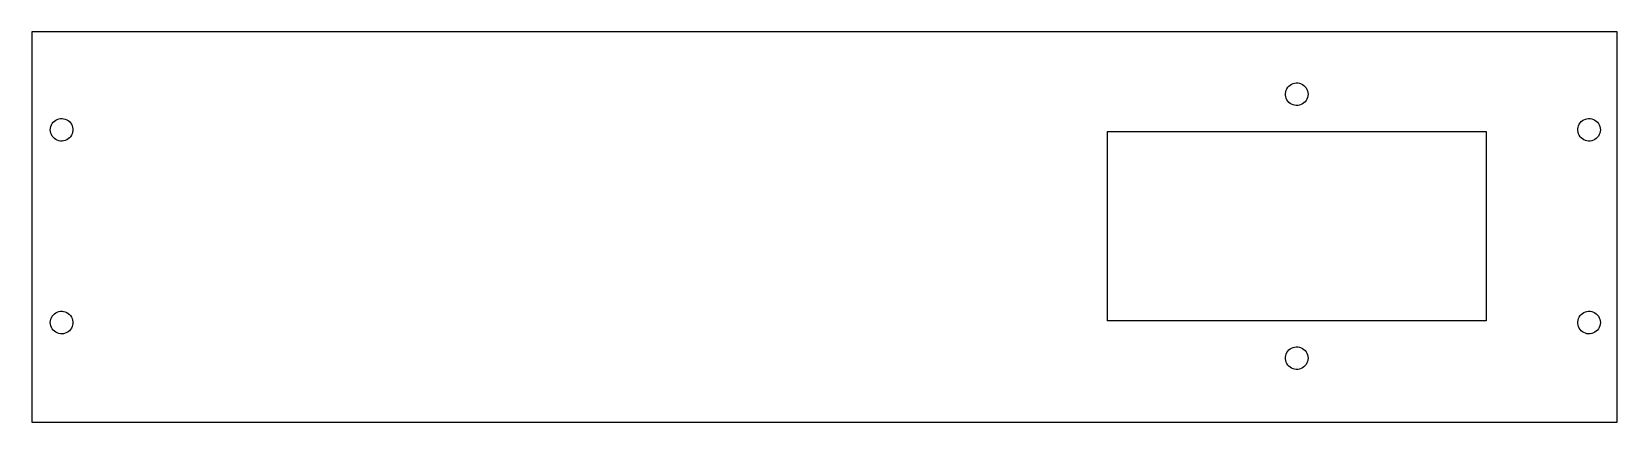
# Model space of a CAD drawing. Header units: metres. Extents: x 0 to 239, y 0 to 59.
import ezdxf

# ---------------------------------------------------------------- set-up
doc = ezdxf.new("R2010")
doc.units = ezdxf.units.M

msp = doc.modelspace()

# ---------------------------------------------------------------- linework, layer by layer
for p, q in [((238.65, 58.75), (0, 58.75)), ((0, 58.75), (0, 0)), ((238.65, 0), (238.65, 58.75)), ((188.812, 49.9573), (188.918, 50.182)), ((188.918, 50.182), (189.054, 50.389)), ((189.054, 50.389), (189.22, 50.5738)), ((189.22, 50.5738), (189.411, 50.7326)), ((189.411, 50.7326), (189.623, 50.8619)), ((189.623, 50.8619), (189.851, 50.9589)), ((189.851, 50.9589), (190.091, 51.0217)), ((190.091, 51.0217), (190.338, 51.0489)), ((190.338, 51.0489), (190.586, 51.0398)), ((190.586, 51.0398), (190.83, 50.9947)), ((190.83, 50.9947), (191.065, 50.9146)), ((191.065, 50.9146), (191.286, 50.8011)), ((191.286, 50.8011), (191.487, 50.6567)), ((191.487, 50.6567), (191.666, 50.4844)), ((191.666, 50.4844), (191.818, 50.288)), ((191.818, 50.288), (191.939, 50.0716)), ((188.705, 49.4741), (188.741, 49.7196)), ((188.705, 49.2259), (188.705, 49.4741)), ((188.741, 48.9804), (188.705, 49.2259)), ((188.741, 49.7196), (188.812, 49.9573)), ((188.812, 48.7427), (188.741, 48.9804)), ((188.918, 48.518), (188.812, 48.7427)), ((189.054, 48.311), (188.918, 48.518)), ((189.22, 48.1262), (189.054, 48.311)), ((189.411, 47.9674), (189.22, 48.1262)), ((189.623, 47.8381), (189.411, 47.9674)), ((189.851, 47.741), (189.623, 47.8381)), ((190.091, 47.6783), (189.851, 47.741)), ((191.065, 47.7854), (190.83, 47.7053)), ((191.286, 47.8989), (191.065, 47.7854)), ((191.487, 48.0433), (191.286, 47.8989)), ((191.666, 48.2155), (191.487, 48.0433)), ((191.818, 48.412), (191.666, 48.2155)), ((191.939, 48.6284), (191.818, 48.412)), ((191.939, 50.0716), (192.028, 49.8398)), ((192.028, 48.8602), (191.939, 48.6284)), ((192.028, 49.8398), (192.082, 49.5975)), ((192.082, 49.1025), (192.028, 48.8602)), ((192.082, 49.5975), (192.1, 49.35)), ((192.1, 49.35), (192.082, 49.1025)), ((3.41255, 45.3067), (3.6144, 45.4511)), ((3.6144, 45.4511), (3.83511, 45.5646)), ((3.83511, 45.5646), (4.07001, 45.6447)), ((4.07001, 45.6447), (4.31406, 45.6898)), ((4.31406, 45.6898), (4.56209, 45.6989)), ((4.56209, 45.6989), (4.80878, 45.6717)), ((4.80878, 45.6717), (5.04889, 45.6089)), ((5.04889, 45.6089), (5.2773, 45.5119)), ((5.2773, 45.5119), (5.48915, 45.3826)), ((5.48915, 45.3826), (5.67992, 45.2238)), ((190.338, 47.6511), (190.091, 47.6783)), ((190.586, 47.6602), (190.338, 47.6511)), ((190.83, 47.7053), (190.586, 47.6602)), ((233.22, 45.2238), (233.411, 45.3826)), ((233.411, 45.3826), (233.623, 45.5119)), ((233.623, 45.5119), (233.851, 45.6089)), ((233.851, 45.6089), (234.091, 45.6717)), ((234.091, 45.6717), (234.338, 45.6989)), ((234.338, 45.6989), (234.586, 45.6898)), ((234.586, 45.6898), (234.83, 45.6447)), ((234.83, 45.6447), (235.065, 45.5646)), ((235.065, 45.5646), (235.286, 45.4511)), ((235.286, 45.4511), (235.487, 45.3067)), ((2.79999, 44), (2.81812, 44.2475)), ((2.81812, 43.7525), (2.79999, 44)), ((2.81812, 44.2475), (2.87207, 44.4898)), ((2.87207, 43.5102), (2.81812, 43.7525)), ((2.87207, 44.4898), (2.96072, 44.7216)), ((2.96072, 43.2784), (2.87207, 43.5102)), ((2.96072, 44.7216), (3.0822, 44.938)), ((3.0822, 43.062), (2.96072, 43.2784)), ((3.0822, 44.938), (3.23389, 45.1344)), ((3.23389, 42.8656), (3.0822, 43.062)), ((3.23389, 45.1344), (3.41255, 45.3067)), ((5.67992, 45.2238), (5.84554, 45.039)), ((5.84554, 42.961), (5.67992, 42.7762)), ((5.84554, 45.039), (5.98248, 44.832)), ((5.98248, 43.168), (5.84554, 42.961)), ((5.98248, 44.832), (6.08781, 44.6073)), ((6.08781, 43.3927), (5.98248, 43.168)), ((6.08781, 44.6073), (6.15932, 44.3696)), ((6.15932, 43.6304), (6.08781, 43.3927)), ((6.15932, 44.3696), (6.19547, 44.1241)), ((6.19547, 43.8759), (6.15932, 43.6304)), ((6.19547, 44.1241), (6.19547, 43.8759)), ((161.9, 15.25), (161.9, 43.75)), ((161.9, 43.75), (218.9, 43.75)), ((218.9, 43.75), (218.9, 15.25)), ((232.705, 44.1241), (232.741, 44.3696)), ((232.705, 43.8759), (232.705, 44.1241)), ((232.741, 43.6304), (232.705, 43.8759)), ((232.741, 44.3696), (232.812, 44.6073)), ((232.812, 43.3927), (232.741, 43.6304)), ((232.812, 44.6073), (232.918, 44.832)), ((232.918, 43.168), (232.812, 43.3927)), ((232.918, 44.832), (233.054, 45.039)), ((233.054, 42.961), (232.918, 43.168)), ((233.054, 45.039), (233.22, 45.2238)), ((233.22, 42.7762), (233.054, 42.961)), ((235.487, 45.3067), (235.666, 45.1344)), ((235.666, 45.1344), (235.818, 44.938)), ((235.818, 43.062), (235.666, 42.8656)), ((235.818, 44.938), (235.939, 44.7216)), ((235.939, 43.2784), (235.818, 43.062)), ((235.939, 44.7216), (236.028, 44.4898)), ((236.028, 43.5102), (235.939, 43.2784)), ((236.028, 44.4898), (236.082, 44.2475)), ((236.082, 43.7525), (236.028, 43.5102)), ((236.082, 44.2475), (236.1, 44)), ((236.1, 44), (236.082, 43.7525)), ((3.41255, 42.6933), (3.23389, 42.8656)), ((3.6144, 42.5489), (3.41255, 42.6933)), ((3.83511, 42.4354), (3.6144, 42.5489)), ((4.07001, 42.3553), (3.83511, 42.4354)), ((4.31406, 42.3102), (4.07001, 42.3553)), ((4.56209, 42.3011), (4.31406, 42.3102)), ((4.80878, 42.3283), (4.56209, 42.3011)), ((5.04889, 42.3911), (4.80878, 42.3283)), ((5.2773, 42.4881), (5.04889, 42.3911)), ((5.48915, 42.6174), (5.2773, 42.4881)), ((5.67992, 42.7762), (5.48915, 42.6174)), ((233.411, 42.6174), (233.22, 42.7762)), ((233.623, 42.4881), (233.411, 42.6174)), ((233.851, 42.3911), (233.623, 42.4881)), ((234.091, 42.3283), (233.851, 42.3911)), ((234.338, 42.3011), (234.091, 42.3283)), ((234.586, 42.3102), (234.338, 42.3011)), ((234.83, 42.3553), (234.586, 42.3102)), ((235.065, 42.4354), (234.83, 42.3553)), ((235.286, 42.5489), (235.065, 42.4354)), ((235.487, 42.6933), (235.286, 42.5489)), ((235.666, 42.8656), (235.487, 42.6933)), ((2.79999, 15), (2.81812, 15.2475)), ((2.81812, 14.7525), (2.79999, 15)), ((2.81812, 15.2475), (2.87207, 15.4898)), ((2.87207, 14.5102), (2.81812, 14.7525)), ((2.87207, 15.4898), (2.96072, 15.7216)), ((2.96072, 14.2784), (2.87207, 14.5102)), ((2.96072, 15.7216), (3.0822, 15.938)), ((3.0822, 15.938), (3.23389, 16.1344)), ((3.23389, 16.1344), (3.41255, 16.3067)), ((3.41255, 16.3067), (3.6144, 16.4511)), ((3.6144, 16.4511), (3.83511, 16.5646)), ((3.83511, 16.5646), (4.07001, 16.6447)), ((4.07001, 16.6447), (4.31406, 16.6898)), ((4.31406, 16.6898), (4.56209, 16.6989)), ((4.56209, 16.6989), (4.80878, 16.6717)), ((4.80878, 16.6717), (5.04889, 16.6089)), ((5.04889, 16.6089), (5.2773, 16.5119)), ((5.2773, 16.5119), (5.48915, 16.3826)), ((5.48915, 16.3826), (5.67992, 16.2238)), ((5.67992, 16.2238), (5.84554, 16.039)), ((5.84554, 16.039), (5.98248, 15.832)), ((5.98248, 15.832), (6.08781, 15.6073)), ((6.08781, 14.3927), (5.98248, 14.168)), ((6.08781, 15.6073), (6.15932, 15.3696)), ((6.15932, 14.6304), (6.08781, 14.3927)), ((6.15932, 15.3696), (6.19547, 15.1241)), ((6.19547, 14.8759), (6.15932, 14.6304)), ((6.19547, 15.1241), (6.19547, 14.8759)), ((218.9, 15.25), (161.9, 15.25)), ((232.705, 15.1241), (232.741, 15.3696)), ((232.705, 14.8759), (232.705, 15.1241)), ((232.741, 14.6304), (232.705, 14.8759)), ((232.741, 15.3696), (232.812, 15.6073)), ((232.812, 14.3927), (232.741, 14.6304)), ((232.812, 15.6073), (232.918, 15.832)), ((232.918, 14.168), (232.812, 14.3927)), ((232.918, 15.832), (233.054, 16.039)), ((233.054, 16.039), (233.22, 16.2238)), ((233.22, 16.2238), (233.411, 16.3826)), ((233.411, 16.3826), (233.623, 16.5119)), ((233.623, 16.5119), (233.851, 16.6089)), ((233.851, 16.6089), (234.091, 16.6717)), ((234.091, 16.6717), (234.338, 16.6989)), ((234.338, 16.6989), (234.586, 16.6898)), ((234.586, 16.6898), (234.83, 16.6447)), ((234.83, 16.6447), (235.065, 16.5646)), ((235.065, 16.5646), (235.286, 16.4511)), ((235.286, 16.4511), (235.487, 16.3067)), ((235.487, 16.3067), (235.666, 16.1344)), ((235.666, 16.1344), (235.818, 15.938)), ((235.818, 15.938), (235.939, 15.7216)), ((235.939, 15.7216), (236.028, 15.4898)), ((236.028, 14.5102), (235.939, 14.2784)), ((236.028, 15.4898), (236.082, 15.2475)), ((236.082, 14.7525), (236.028, 14.5102)), ((236.082, 15.2475), (236.1, 15)), ((236.1, 15), (236.082, 14.7525)), ((3.0822, 14.062), (2.96072, 14.2784)), ((3.23389, 13.8656), (3.0822, 14.062)), ((3.41255, 13.6933), (3.23389, 13.8656)), ((3.6144, 13.5489), (3.41255, 13.6933)), ((3.83511, 13.4354), (3.6144, 13.5489)), ((4.07001, 13.3553), (3.83511, 13.4354)), ((4.31406, 13.3102), (4.07001, 13.3553)), ((4.56209, 13.3011), (4.31406, 13.3102)), ((4.80878, 13.3283), (4.56209, 13.3011)), ((5.04889, 13.3911), (4.80878, 13.3283)), ((5.2773, 13.4881), (5.04889, 13.3911)), ((5.48915, 13.6174), (5.2773, 13.4881)), ((5.67992, 13.7762), (5.48915, 13.6174)), ((5.84554, 13.961), (5.67992, 13.7762)), ((5.98248, 14.168), (5.84554, 13.961)), ((233.054, 13.961), (232.918, 14.168)), ((233.22, 13.7762), (233.054, 13.961)), ((233.411, 13.6174), (233.22, 13.7762)), ((233.623, 13.4881), (233.411, 13.6174)), ((233.851, 13.3911), (233.623, 13.4881)), ((234.091, 13.3283), (233.851, 13.3911)), ((234.338, 13.3011), (234.091, 13.3283)), ((234.586, 13.3102), (234.338, 13.3011)), ((234.83, 13.3553), (234.586, 13.3102)), ((235.065, 13.4354), (234.83, 13.3553)), ((235.286, 13.5489), (235.065, 13.4354)), ((235.487, 13.6933), (235.286, 13.5489)), ((235.666, 13.8656), (235.487, 13.6933)), ((235.818, 14.062), (235.666, 13.8656)), ((235.939, 14.2784), (235.818, 14.062)), ((188.705, 9.77408), (188.741, 10.0196)), ((188.705, 9.52589), (188.705, 9.77408)), ((188.741, 10.0196), (188.812, 10.2573)), ((188.812, 10.2573), (188.918, 10.482)), ((188.918, 10.482), (189.054, 10.689)), ((189.054, 10.689), (189.22, 10.8738)), ((189.22, 10.8738), (189.411, 11.0326)), ((189.411, 11.0326), (189.623, 11.1619)), ((189.623, 11.1619), (189.851, 11.2589)), ((189.851, 11.2589), (190.091, 11.3217)), ((190.091, 11.3217), (190.338, 11.3489)), ((190.338, 11.3489), (190.586, 11.3398)), ((190.586, 11.3398), (190.83, 11.2947)), ((190.83, 11.2947), (191.065, 11.2146)), ((191.065, 11.2146), (191.286, 11.1011)), ((191.286, 11.1011), (191.487, 10.9567)), ((191.487, 10.9567), (191.666, 10.7844)), ((191.666, 10.7844), (191.818, 10.588)), ((191.818, 10.588), (191.939, 10.3716)), ((191.939, 10.3716), (192.028, 10.1398)), ((192.028, 10.1398), (192.082, 9.89751)), ((192.082, 9.89751), (192.1, 9.64999)), ((192.1, 9.64999), (192.082, 9.40247)), ((188.741, 9.28036), (188.705, 9.52589)), ((188.812, 9.04269), (188.741, 9.28036)), ((188.918, 8.81798), (188.812, 9.04269)), ((189.054, 8.61099), (188.918, 8.81798)), ((189.22, 8.42616), (189.054, 8.61099)), ((189.411, 8.2674), (189.22, 8.42616)), ((189.623, 8.13811), (189.411, 8.2674)), ((189.851, 8.04105), (189.623, 8.13811)), ((190.091, 7.97827), (189.851, 8.04105)), ((190.338, 7.95113), (190.091, 7.97827)), ((190.586, 7.96019), (190.338, 7.95113)), ((190.83, 8.00526), (190.586, 7.96019)), ((191.065, 8.0854), (190.83, 8.00526)), ((191.286, 8.19888), (191.065, 8.0854)), ((191.487, 8.34329), (191.286, 8.19888)), ((191.666, 8.51555), (191.487, 8.34329)), ((191.818, 8.71199), (191.666, 8.51555)), ((191.939, 8.92842), (191.818, 8.71199)), ((192.028, 9.16022), (191.939, 8.92842)), ((192.082, 9.40247), (192.028, 9.16022)), ((0, 0), (238.65, 0))]:
    msp.add_line(p, q)

doc.saveas('drawing.dxf')
